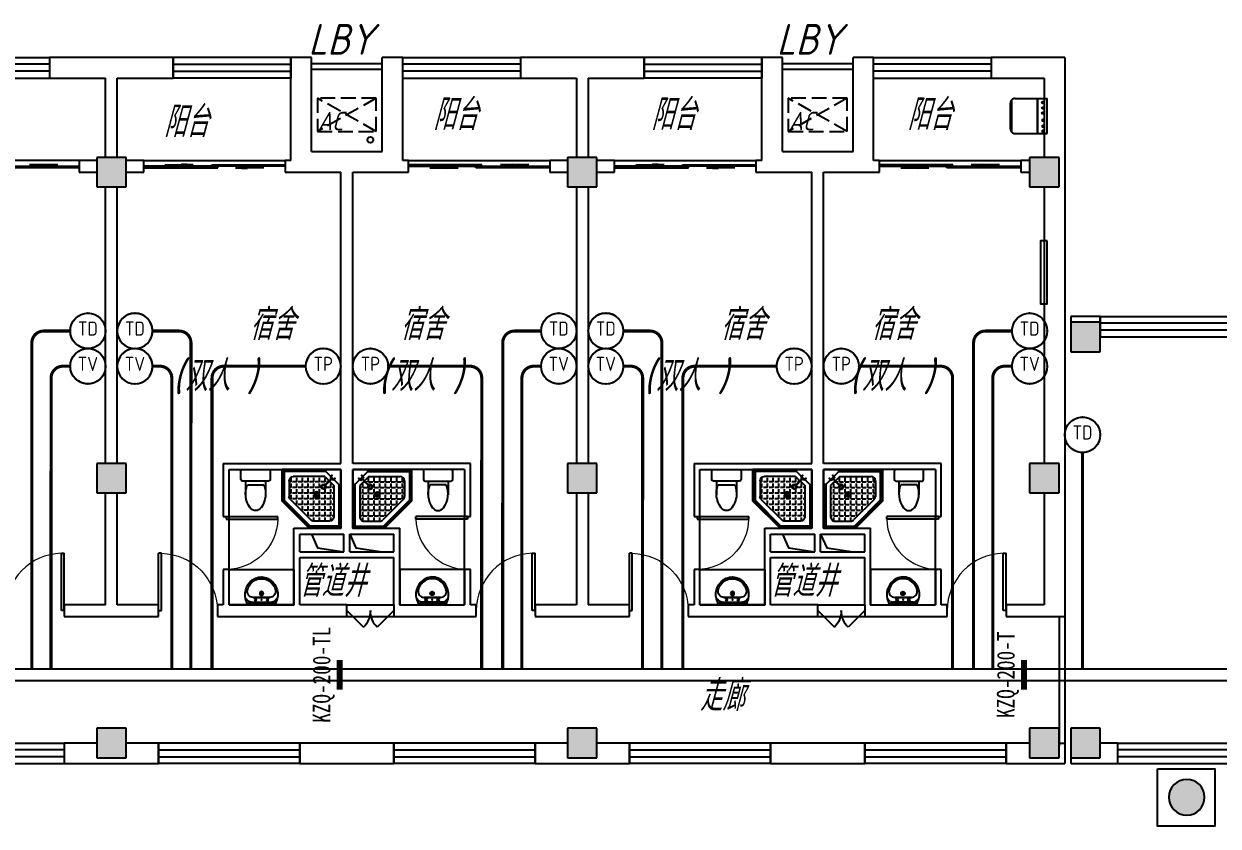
# Model space of a CAD drawing. Extents: x 0 to 2972856, y -1269770 to 0.
# Drawn here: x 2705669 to 2725959, y -1166208 to -1152575 of the extents above; entities that cross this region are included whole.
import ezdxf
from ezdxf.enums import TextEntityAlignment as Align

# ---------------------------------------------------------------- set-up
doc = ezdxf.new("R2010")
doc.units = 0
doc.header["$LTSCALE"] = 1000
doc.header["$PDSIZE"] = 50
doc.linetypes.add('DASH', pattern=[0.35, 0.25, -0.1])
for name, color, linetype in [('0000集水坑', 4, 'Continuous'), ('1-建筑底图', 8, 'Continuous'), ('CABLETRAY_PDS', 4, 'Continuous'), ('EQUIP-通讯', 3, 'Continuous'), ('PUB_TEXT', 7, 'Continuous'), ('WIRE-综合布线', 4, 'Continuous'), ('抗震支吊架', 2, 'Continuous'), ('洁具', 251, 'Continuous'), ('空调外机', 251, 'Continuous'), ('防火分区', 255, 'Continuous')]:
    doc.layers.add(name, color=color, linetype=linetype)
doc.styles.add('_TEL_ATTDEF', font='GBENOR', dxfattribs={"width": 0.8, "height": 3, "bigfont": 'GBCBIG'})
doc.styles.add('_TEL_DIM', font='SIMPLEX', dxfattribs={"width": 0.8, "height": 3.5, "bigfont": 'HZTXT'})
doc.styles.add('kzcad', font='', dxfattribs={"width": 0.8})
doc.styles.get("Standard").update_dxf_attribs({"font": 'gbeitc.shx', "bigfont": 'gbcbig.shx'})
doc.styles.get('kzcad').set_extended_font_data('SimSun')
doc.linetypes.add('JIEDI', pattern='A,1.25,-0.25,0.25,-0.25,0.625,["/",Standard,S=0.6,R=0,X=0,Y=-0.3],0.625,-0.25,0.25,-0.25', length=4)

# ---------------------------------------------------------------- blocks, each defined once
blk = doc.blocks.new('$equip$00003204')
at = {"const_width": 0.05}
blk.add_lwpolyline([(0, 0.5, -1), (0, -0.5, -1), (0, 0.5, 0.021884)], format="xyb", dxfattribs=at)
blk.add_circle((0, 0), 0.5)
for p in [(0, 0.5), (-0.5, 0), (0.5, 0), (0, -0.5)]:
    blk.add_point(p)
at = {"color": 7, "style": '_TEL_ATTDEF'}
blk.add_attdef('$TEXT$', text='', height=0.4, dxfattribs=at).set_placement((0, 0), align=Align.MIDDLE_CENTER)
at = {"color": 7, "style": '_TEL_DIM', "flags": 1}
for tag in ['A', 'REMARK']:
    blk.add_attdef(tag, text='', height=0.00002, dxfattribs=at).set_placement((0, 0), align=Align.MIDDLE_CENTER)
blk = doc.blocks.new('$equip$00003209')
at = {"const_width": 0.05}
blk.add_lwpolyline([(0, 0.5, -1), (0, -0.5, -1), (0, 0.5, 0.021884)], format="xyb", dxfattribs=at)
blk.add_circle((0, 0), 0.5)
for p in [(0, 0.5), (-0.5, 0), (0.5, 0), (0, -0.5)]:
    blk.add_point(p)
at = {"color": 7, "style": '_TEL_ATTDEF'}
blk.add_attdef('$TEXT$', text='', height=0.4, dxfattribs=at).set_placement((0, 0), align=Align.MIDDLE_CENTER)
at = {"color": 7, "style": '_TEL_DIM', "flags": 1}
for tag in ['A', 'REMARK']:
    blk.add_attdef(tag, text='', height=0.00002, dxfattribs=at).set_placement((0, 0), align=Align.MIDDLE_CENTER)
blk = doc.blocks.new('$equip$00003208')
at = {"const_width": 0.05}
blk.add_lwpolyline([(0, 0.5, -1), (0, -0.5, -1), (0, 0.5, 0.021884)], format="xyb", dxfattribs=at)
blk.add_circle((0, 0), 0.5)
for p in [(0, 0.5), (-0.5, 0), (0.5, 0), (0, -0.5)]:
    blk.add_point(p)
at = {"color": 7, "style": '_TEL_ATTDEF'}
blk.add_attdef('$TEXT$', text='', height=0.4, dxfattribs=at).set_placement((0, 0), align=Align.MIDDLE_CENTER)
at = {"color": 7, "style": '_TEL_DIM', "flags": 1}
for tag in ['A', 'REMARK']:
    blk.add_attdef(tag, text='', height=0.00002, dxfattribs=at).set_placement((0, 0), align=Align.MIDDLE_CENTER)
blk = doc.blocks.new('2t21gqw')
at = {"layer": '0000集水坑'}
blk.add_circle((36400, 400), 50, dxfattribs=at)
blk = doc.blocks.new('A$C2CDD3BEF')
at = {"layer": '防火分区'}
h = blk.add_hatch(color=6, dxfattribs=at)
h.dxf.hatch_style = 1
edge = h.paths.add_edge_path()
edge.add_arc((460, 446), 282, 0, 360)
at = {"layer": '防火分区', "color": 6}
blk.add_lwpolyline([(0, 0), (900, 0), (900, 900), (0, 900)], close=True, dxfattribs=at)
blk.add_circle((460, 446), 282, dxfattribs=at)
blk = doc.blocks.new('1F平面-CAD导入_dwg_Drawing4_t3_dwg_$plan$00001613-474159-1F-927810-1F')
at = {"layer": '洁具'}
for p, q in [((-30, 250), (-170, 250)), ((-200, 170), (-430, 170)), ((-260, -140), (-260, 140)), ((-200, -170), (-200, -220)), ((-170, -250), (-30, -250))]:
    blk.add_line(p, q, dxfattribs=at)
for points in [[(-200, 220), (-200, 170), (-200, -170), (-430, -170)], [(0, -220), (0, 220)]]:
    blk.add_lwpolyline(points, dxfattribs=at)
for centre, radius, start, end in [((-170, 220), 30, 90, 180), ((-30, 220), 30, 0, 90), ((-590, 0), 110, 123.4509, 236.5491), ((-413, -227), 398, 67.4505, 126.6381), ((-413, 227), 398, 233.3619, 292.5495), ((-170, -220), 30, 180, 270), ((-30, -220), 30, 270, 0)]:
    blk.add_arc(centre, radius, start, end, dxfattribs=at)
blk = doc.blocks.new('$lvtry$00000169')
at = {"color": 0}
for p, q in [((259, -36), (259, 0)), ((259, -36), (36, -259)), ((276, -120), (120, -276)), ((144, -151), (291, -298)), ((151, -144), (298, -291)), ((259, -24), (976, -24)), ((259, -36), (964, -36)), ((270, -213), (270, -143)), ((276, -120), (808, -120)), ((366, -213), (366, -143)), ((462, -213), (462, -143)), ((558, -213), (558, -143)), ((655, -213), (655, -143)), ((751, -213), (751, -143)), ((847, -213), (847, -143)), ((880, -192), (880, -460)), ((964, -36), (976, -24)), ((964, -36), (964, -525)), ((976, -24), (976, -530)), ((36, -259), (0, -259)), ((24, -259), (24, -976)), ((36, -259), (36, -964)), ((120, -276), (120, -808)), ((120, -309), (147, -309)), ((120, -405), (147, -405)), ((173, -309), (173, -239)), ((173, -309), (243, -309)), ((173, -405), (173, -335)), ((173, -405), (243, -405)), ((183, -213), (205, -213)), ((220, -213), (243, -213)), ((270, -213), (340, -213)), ((270, -263), (270, -239)), ((270, -405), (270, -335)), ((270, -405), (340, -405)), ((334, -309), (340, -309)), ((366, -213), (436, -213)), ((366, -309), (366, -239)), ((366, -309), (436, -309)), ((366, -405), (366, -335)), ((366, -405), (379, -405)), ((462, -213), (532, -213)), ((462, -309), (462, -239)), ((462, -309), (532, -309)), ((462, -405), (462, -335)), ((462, -405), (532, -405)), ((558, -213), (628, -213)), ((558, -309), (558, -239)), ((558, -309), (628, -309)), ((558, -405), (558, -335)), ((558, -405), (628, -405)), ((655, -213), (725, -213)), ((655, -309), (655, -239)), ((655, -309), (725, -309)), ((655, -405), (655, -335)), ((655, -405), (725, -405)), ((751, -213), (821, -213)), ((751, -309), (751, -239)), ((751, -309), (821, -309)), ((751, -405), (751, -335)), ((751, -405), (821, -405)), ((847, -213), (880, -213)), ((847, -309), (847, -239)), ((847, -309), (880, -309)), ((847, -405), (847, -335)), ((847, -405), (880, -405)), ((120, -501), (147, -501)), ((120, -598), (147, -598)), ((173, -501), (173, -431)), ((173, -501), (243, -501)), ((173, -598), (173, -528)), ((173, -598), (243, -598)), ((270, -501), (270, -431)), ((270, -501), (340, -501)), ((270, -598), (270, -528)), ((270, -598), (340, -598)), ((366, -501), (366, -431)), ((366, -501), (436, -501)), ((366, -598), (366, -528)), ((366, -598), (436, -598)), ((462, -501), (462, -431)), ((462, -501), (532, -501)), ((462, -598), (462, -528)), ((462, -598), (532, -598)), ((859, -511), (511, -859)), ((964, -525), (525, -964)), ((976, -530), (530, -976)), ((558, -501), (558, -431)), ((558, -501), (628, -501)), ((558, -598), (558, -528)), ((558, -598), (628, -598)), ((655, -501), (655, -431)), ((655, -501), (725, -501)), ((655, -598), (655, -528)), ((655, -598), (725, -598)), ((751, -501), (751, -431)), ((751, -501), (821, -501)), ((751, -598), (751, -528)), ((751, -598), (773, -598)), ((847, -501), (847, -431)), ((847, -501), (867, -501)), ((964, -525), (976, -530)), ((120, -694), (147, -694)), ((120, -790), (147, -790)), ((173, -694), (173, -624)), ((173, -694), (243, -694)), ((173, -790), (173, -720)), ((173, -790), (243, -790)), ((270, -694), (270, -624)), ((270, -694), (340, -694)), ((270, -790), (270, -720)), ((270, -790), (340, -790)), ((366, -694), (366, -624)), ((366, -694), (436, -694)), ((366, -790), (366, -720)), ((366, -790), (436, -790)), ((462, -694), (462, -624)), ((462, -694), (532, -694)), ((462, -790), (462, -720)), ((462, -790), (532, -790)), ((558, -694), (558, -624)), ((558, -694), (628, -694)), ((558, -790), (558, -720)), ((558, -790), (580, -790)), ((655, -694), (655, -624)), ((655, -694), (676, -694)), ((36, -964), (24, -976)), ((24, -976), (530, -976)), ((36, -964), (525, -964)), ((173, -878), (173, -816)), ((192, -880), (460, -880)), ((270, -880), (270, -816)), ((366, -880), (366, -816)), ((462, -880), (462, -816)), ((525, -964), (530, -976))]:
    blk.add_line(p, q, dxfattribs=at)
blk.add_lwpolyline([(0, 0), (0, -1000), (540, -1000), (1000, -540), (1000, 0)], close=True)
for points in [[(0, 0), (0, -1000)], [(0, 0), (1000, 0)], [(1000, 0), (1000, -540)], [(136, -190), (148, -178), (132, -162), (121, -174)], [(190, -136), (178, -148), (162, -132), (174, -121)], [(1000, -540), (540, -1000)], [(0, -1000), (540, -1000)]]:
    blk.add_lwpolyline(points, close=True, dxfattribs=at)
for radius in [43.8, 31.1]:
    blk.add_circle((416, -428), radius, dxfattribs=at)
for centre, radius, start, end in [((808, -192), 72, 0, 90), ((296, -296), 40.6, 142.583, 128.4197), ((296, -296), 28.6, 145.828, 125.6599), ((808, -460), 72, 315, 0), ((192, -808), 72, 180, 270), ((460, -808), 72, 270, 315)]:
    blk.add_arc(centre, radius, start, end, dxfattribs=at)
for p in [(103, -156, 0), (156, -102, 0), (416, -428, 0)]:
    blk.add_point(p, dxfattribs=at)
blk = doc.blocks.new('$lvtry$00000178')
at = {"color": 0}
for p, q in [((-238, 0), (238, 0)), ((-214, -36), (-272, -91)), ((-180, -23), (180, -23)), ((-142, -105), (140, -105)), ((140, -105), (-142, -105)), ((216, -37), (268, -91))]:
    blk.add_line(p, q, dxfattribs=at)
blk.add_lwpolyline([(-104, -430, 0.224698), (110, -425, 0.348046), (269, -79), (239, 0), (-241, 0), (-271, -79, 0.356844)], format="xyb", close=True, dxfattribs=at)
for centre, radius in [((-100, -65), 16.3), ((1, -172), 31.6), ((100, -65), 16.3)]:
    blk.add_circle(centre, radius, dxfattribs=at)
at = {"color": 0, "lineweight": 13}
blk.add_circle((1, -172), 23, dxfattribs=at)
at = {"color": 0}
for centre, radius, start, end in [((-142, -205), 100, 90, 190.5602), ((-180, -73), 50, 90, 133.181), ((140, -205), 100, 349.4398, 90), ((180, -73), 50, 44.5607, 90), ((-1, -179), 243, 190.5602, 349.4398)]:
    blk.add_arc(centre, radius, start, end, dxfattribs=at)
for p in [(0, -65), (1, -172)]:
    blk.add_point(p, dxfattribs=at)
blk = doc.blocks.new('A$C70365C93')
at = {"layer": '洁具'}
blk.add_lwpolyline([(-1900, 2300), (-1900, 1700), (-800, 1700), (-800, 2300)], close=True, dxfattribs=at)
blk.add_blockref('$lvtry$00000178', (-1350, 2280), dxfattribs=at)
at = {"layer": '洁具', "rotation": 180}
blk.add_blockref('$lvtry$00000169', (0, 0), dxfattribs=at)
at = {"layer": '洁具', "extrusion": (0, 0, -1), "xscale": -1, "zscale": -1, "rotation": 90}
blk.add_blockref('1F平面-CAD导入_dwg_Drawing4_t3_dwg_$plan$00001613-474159-1F-927810-1F', (1450, 0), dxfattribs=at)
blk = doc.blocks.new('A$C61295E98')
at = {"color": 3}
for p, q in [((544, 598), (0, 598)), ((0, 598), (0, 0)), ((161, 598), (161, 0)), ((170, 0), (170, 598)), ((603, 572), (603, 26)), ((624, 518), (624, 80)), ((544, 0), (0, 0))]:
    blk.add_line(p, q, dxfattribs=at)
for points in [[(82, 540), (75, 540), (75, 577), (82, 577)], [(82, 453), (75, 453), (75, 490), (82, 490)], [(82, 353), (75, 353), (75, 389), (82, 389)]]:
    blk.add_lwpolyline(points, close=True, dxfattribs=at)
for centre in [(74, 250), (74, 164), (74, 71)]:
    blk.add_circle(centre, 15.7, dxfattribs=at)
for centre, start, end in [((544, 518), 360, 90), ((544, 80), 270, 0)]:
    blk.add_arc(centre, 80, start, end, dxfattribs=at)
blk = doc.blocks.new('A$Cf5a72a1b')
at = {"layer": '空调外机', "linetype": 'DASH'}
for p, q in [((1000, 563), (0, 0)), ((1000, 0), (0, 563))]:
    blk.add_line(p, q, dxfattribs=at)
blk.add_lwpolyline([(1000, 563), (0, 563), (0, 0), (1000, 0)], close=True, dxfattribs=at)
at = {"layer": 'PUB_TEXT'}
blk.add_text('AC', height=315, dxfattribs=at).set_placement((5, 18))
blk = doc.blocks.new('$WINLIB2D$00000001')
at = {"color": 0}
for points in [[(-0.5, 0.5), (-0.5, -0.5)], [(-0.5, 0.5), (0.5, 0.5)], [(0.5, -0.5), (0.5, 0.5)], [(0.5, 0.1667), (-0.5, 0.1667)], [(0.5, -0.1667), (-0.5, -0.1667)], [(-0.5, -0.5), (0.5, -0.5)]]:
    blk.add_lwpolyline(points, dxfattribs=at)
blk = doc.blocks.new('$DorLib2D$00000131')
at = {"color": 0, "linetype": 'Continuous'}
for p, q in [((0.15, 0.125), (0.2319, 0.1973)), ((0.2319, 0.1973), (0.2319, 0.125)), ((-0.5, 0.125), (-0.5, 0)), ((0.0192, 0.125), (-0.5, 0.125)), ((0.0192, 0), (0.0192, 0.125)), ((0.35, 0.125), (0.15, 0.125)), ((-0.5, 0), (0.0192, 0)), ((-0.024, 0), (0.5, 0)), ((-0.024, -0.125), (-0.024, 0)), ((0.5, 0), (0.5, -0.125)), ((-0.35, -0.125), (-0.15, -0.125)), ((-0.2319, -0.1973), (-0.2319, -0.125)), ((-0.15, -0.125), (-0.2319, -0.1973)), ((0.5, -0.125), (-0.024, -0.125))]:
    blk.add_line(p, q, dxfattribs=at)
blk = doc.blocks.new('$DorLib2D$00000116')
at = {"color": 0}
for p, q in [((-0.5, 0), (-0.146, 0.354)), ((0.5, 0), (0.146, 0.354))]:
    blk.add_line(p, q, dxfattribs=at)
for centre, start, end in [((-0.5, 0), 0, 45), ((0.5, 0), 135, 180)]:
    blk.add_arc(centre, 0.5, start, end, dxfattribs=at)
blk = doc.blocks.new('$DorLib2D$00000001')
for p, q in [((0.45, 0.975), (0.5, 0.975)), ((0.45, 0), (0.45, 0.975)), ((0.5, 0), (0.5, 0.975)), ((0.5, 0), (0.45, 0))]:
    blk.add_line(p, q)
at = {"lineweight": 13}
blk.add_arc((0.475, 0), 0.975, 91.4693, 180, dxfattribs=at)
blk = doc.blocks.new('1-三层建筑底图')
at = {"layer": '1-建筑底图'}
for points in [[(31950, 75700), (31450, 75700), (31450, 75200), (31950, 75200)], [(39950, 75700), (39450, 75700), (39450, 75200), (39950, 75200)], [(47800, 75700), (47300, 75700), (47300, 75200), (47800, 75200)], [(48500, 72900), (48000, 72900), (48000, 72400), (48500, 72400)], [(31950, 70500), (31450, 70500), (31450, 70000), (31950, 70000)], [(39950, 70500), (39450, 70500), (39450, 70000), (39950, 70000)], [(47800, 70500), (47300, 70500), (47300, 70000), (47800, 70000)], [(31950, 66000), (31450, 66000), (31450, 65500), (31950, 65500)], [(39950, 66000), (39450, 66000), (39450, 65500), (39950, 65500)], [(47800, 66000), (47300, 66000), (47300, 65500), (47800, 65500)], [(48500, 66000), (48000, 66000), (48000, 65500), (48500, 65500)]]:
    blk.add_hatch(color=256, dxfattribs=at).paths.add_polyline_path(points)
for p, q in [((31700, 77400), (30650, 77400)), ((30650, 77400), (30650, 77050)), ((32750, 77400), (31700, 77400)), ((32750, 77050), (32750, 77400)), ((35100, 77400), (34750, 77400)), ((34750, 77400), (34750, 77050)), ((35100, 75800), (35100, 77400)), ((36650, 77400), (36300, 77400)), ((36300, 75800), (36300, 77400)), ((36650, 77050), (36650, 77400)), ((39700, 77400), (38650, 77400)), ((38650, 77400), (38650, 77050)), ((40750, 77400), (39700, 77400)), ((40750, 77050), (40750, 77400)), ((43100, 77400), (42750, 77400)), ((42750, 77400), (42750, 77050)), ((43100, 75800), (43100, 77400)), ((44650, 77400), (44300, 77400)), ((44300, 75800), (44300, 77400)), ((44650, 77050), (44650, 77400)), ((47900, 77400), (46650, 77400)), ((46650, 77400), (46650, 77050)), ((47900, 77400), (47900, 75600)), ((30650, 77050), (31600, 77050)), ((31600, 75700), (31600, 77050)), ((31800, 77050), (32750, 77050)), ((31800, 75700), (31800, 77050)), ((34750, 75650), (34750, 77050)), ((36650, 75650), (36650, 77050)), ((38650, 77050), (39600, 77050)), ((39600, 77050), (39600, 75700)), ((39800, 77050), (40750, 77050)), ((39800, 77050), (39800, 75700)), ((42750, 75650), (42750, 77050)), ((44650, 75650), (44650, 77050)), ((46650, 77050), (47550, 77050)), ((47550, 77050), (47550, 75700)), ((31950, 75700), (31450, 75700)), ((31450, 75700), (31450, 75200)), ((31950, 75200), (31950, 75700)), ((35100, 75800), (35700, 75800)), ((35700, 75800), (36300, 75800)), ((39950, 75700), (39450, 75700)), ((39450, 75700), (39450, 75200)), ((39950, 75200), (39950, 75700)), ((43100, 75800), (43700, 75800)), ((43700, 75800), (44300, 75800)), ((47800, 75700), (47300, 75700)), ((47300, 75700), (47300, 75200)), ((47800, 75200), (47800, 75700)), ((31150, 75650), (28750, 75650)), ((31450, 75650), (31150, 75650)), ((31150, 75650), (31150, 75450)), ((32250, 75650), (31950, 75650)), ((32250, 75650), (34650, 75650)), ((32250, 75450), (32250, 75650)), ((34750, 75650), (34650, 75650)), ((34650, 75650), (34650, 75450)), ((36750, 75650), (36650, 75650)), ((36750, 75650), (39150, 75650)), ((36750, 75450), (36750, 75650)), ((39450, 75650), (39150, 75650)), ((39150, 75650), (39150, 75450)), ((40250, 75650), (39950, 75650)), ((40250, 75650), (42650, 75650)), ((40250, 75450), (40250, 75650)), ((42750, 75650), (42650, 75650)), ((42650, 75650), (42650, 75450)), ((44750, 75650), (44650, 75650)), ((44750, 75450), (44750, 75650)), ((44750, 75650), (47150, 75650)), ((47300, 75650), (47150, 75650)), ((47150, 75650), (47150, 75450)), ((47900, 75600), (47900, 70350)), ((31150, 75450), (31450, 75450)), ((31950, 75450), (32250, 75450)), ((34650, 75450), (35000, 75450)), ((35000, 75450), (35600, 75450)), ((35600, 70500), (35600, 75450)), ((35800, 75450), (36400, 75450)), ((35800, 70500), (35800, 75450)), ((36400, 75450), (36750, 75450)), ((39150, 75450), (39450, 75450)), ((39950, 75450), (40250, 75450)), ((42650, 75450), (43000, 75450)), ((43000, 75450), (43600, 75450)), ((43600, 70500), (43600, 75450)), ((43800, 75450), (44400, 75450)), ((43800, 70500), (43800, 75450)), ((44400, 75450), (44750, 75450)), ((47150, 75450), (47300, 75450)), ((31450, 75200), (31950, 75200)), ((31600, 70500), (31600, 75200)), ((31800, 70500), (31800, 75200)), ((39450, 75200), (39950, 75200)), ((39600, 75200), (39600, 70500)), ((39800, 75200), (39800, 70500)), ((47300, 75200), (47800, 75200)), ((47550, 75200), (47550, 70500)), ((48500, 73000), (48000, 73000)), ((48000, 73000), (48000, 72900)), ((48500, 72900), (48000, 72900)), ((48000, 72900), (48000, 72400)), ((48500, 72900), (48500, 73000)), ((48500, 72400), (48500, 72900)), ((47900, 72400), (47900, 65700)), ((48000, 72400), (48500, 72400)), ((31950, 70500), (31450, 70500)), ((31450, 70500), (31450, 70000)), ((31950, 70000), (31950, 70500)), ((33600, 70500), (35600, 70500)), ((33600, 70500), (33600, 69600)), ((37800, 70500), (35800, 70500)), ((37800, 69600), (37800, 70500)), ((39950, 70500), (39450, 70500)), ((39450, 70500), (39450, 70000)), ((39950, 70000), (39950, 70500)), ((41600, 70500), (43600, 70500)), ((41600, 70500), (41600, 69600)), ((45800, 70500), (43800, 70500)), ((45800, 69600), (45800, 70500)), ((47800, 70500), (47300, 70500)), ((47300, 70500), (47300, 70000)), ((47800, 70000), (47800, 70500)), ((33700, 70400), (35600, 70400)), ((33700, 69600), (33700, 70400)), ((35600, 69400), (35600, 70400)), ((35800, 69400), (35800, 70400)), ((37700, 70400), (35800, 70400)), ((37700, 70400), (37700, 69600)), ((41700, 70400), (43600, 70400)), ((41700, 69600), (41700, 70400)), ((43600, 69400), (43600, 70400)), ((43800, 69400), (43800, 70400)), ((45700, 70400), (43800, 70400)), ((45700, 70400), (45700, 69600)), ((47900, 70350), (47900, 67900)), ((31450, 70000), (31950, 70000)), ((31600, 68100), (31600, 70000)), ((31800, 68100), (31800, 70000)), ((39450, 70000), (39950, 70000)), ((39600, 70000), (39600, 68100)), ((39800, 70000), (39800, 68100)), ((47300, 70000), (47800, 70000)), ((47550, 70000), (47550, 68100)), ((33600, 69600), (33700, 69600)), ((33700, 68700), (33700, 69600)), ((37700, 68700), (37700, 69600)), ((37700, 69600), (37800, 69600)), ((41600, 69600), (41700, 69600)), ((41700, 68700), (41700, 69600)), ((45700, 68700), (45700, 69600)), ((45700, 69600), (45800, 69600)), ((34800, 69400), (35600, 69400)), ((34800, 68900), (34800, 69400)), ((35800, 69400), (36600, 69400)), ((36600, 68900), (36600, 69400)), ((42800, 69400), (43600, 69400)), ((42800, 68900), (42800, 69400)), ((43800, 69400), (44600, 69400)), ((44600, 68900), (44600, 69400)), ((34900, 69300), (35650, 69300)), ((34900, 69000), (34900, 69300)), ((35650, 69000), (35650, 69300)), ((35750, 69300), (36500, 69300)), ((35750, 69000), (35750, 69300)), ((36500, 69000), (36500, 69300)), ((42900, 69300), (43650, 69300)), ((42900, 69000), (42900, 69300)), ((43650, 69000), (43650, 69300)), ((43750, 69300), (44500, 69300)), ((43750, 69000), (43750, 69300)), ((44500, 69000), (44500, 69300)), ((34900, 69000), (35650, 69000)), ((35750, 69000), (36500, 69000)), ((42900, 69000), (43650, 69000)), ((43750, 69000), (44500, 69000)), ((34800, 68100), (34800, 68900)), ((34900, 68900), (35700, 68900)), ((34900, 68100), (34900, 68900)), ((35700, 68900), (36500, 68900)), ((36500, 68100), (36500, 68900)), ((36600, 68100), (36600, 68900)), ((42800, 68100), (42800, 68900)), ((42900, 68900), (43700, 68900)), ((42900, 68100), (42900, 68900)), ((43700, 68900), (44500, 68900)), ((44500, 68100), (44500, 68900)), ((44600, 68100), (44600, 68900)), ((33700, 68700), (33600, 68700)), ((33600, 68700), (33600, 68100)), ((33700, 68100), (33700, 68700)), ((37800, 68700), (37700, 68700)), ((37700, 68700), (37700, 68100)), ((37800, 68100), (37800, 68700)), ((41700, 68700), (41600, 68700)), ((41600, 68700), (41600, 68100)), ((41700, 68100), (41700, 68700)), ((45800, 68700), (45700, 68700)), ((45700, 68700), (45700, 68100)), ((45800, 68100), (45800, 68700)), ((31600, 68100), (30900, 68100)), ((30900, 68100), (30900, 67900)), ((32500, 68100), (31800, 68100)), ((32500, 67900), (32500, 68100)), ((33600, 68100), (33500, 68100)), ((33500, 68100), (33500, 67900)), ((33700, 68100), (34800, 68100)), ((35700, 68100), (34900, 68100)), ((35700, 68100), (36500, 68100)), ((35700, 67900), (35700, 68100)), ((36500, 68100), (36500, 67900)), ((36600, 68100), (37700, 68100)), ((37900, 68100), (37800, 68100)), ((37900, 67900), (37900, 68100)), ((39600, 68100), (38900, 68100)), ((38900, 68100), (38900, 67900)), ((40500, 68100), (39800, 68100)), ((40500, 67900), (40500, 68100)), ((41600, 68100), (41500, 68100)), ((41500, 68100), (41500, 67900)), ((41700, 68100), (42800, 68100)), ((43700, 68100), (42900, 68100)), ((43700, 68100), (44500, 68100)), ((43700, 67900), (43700, 68100)), ((44500, 68100), (44500, 67900)), ((44600, 68100), (45700, 68100)), ((45900, 68100), (45800, 68100)), ((45900, 67900), (45900, 68100)), ((47550, 68100), (46900, 68100)), ((46900, 68100), (46900, 67900)), ((30900, 67900), (31700, 67900)), ((31700, 67900), (32500, 67900)), ((33500, 67900), (33600, 67900)), ((33600, 67900), (34800, 67900)), ((34800, 67900), (35700, 67900)), ((35700, 67900), (36500, 67900)), ((36500, 67900), (36600, 67900)), ((36600, 67900), (37800, 67900)), ((37800, 67900), (37900, 67900)), ((38900, 67900), (39700, 67900)), ((39700, 67900), (40500, 67900)), ((41500, 67900), (41600, 67900)), ((41600, 67900), (42800, 67900)), ((42800, 67900), (43700, 67900)), ((43700, 67900), (44500, 67900)), ((44500, 67900), (44600, 67900)), ((44600, 67900), (45800, 67900)), ((45800, 67900), (45900, 67900)), ((46900, 67900), (47900, 67900)), ((47800, 67900), (47800, 65700)), ((31950, 66000), (31450, 66000)), ((31450, 66000), (31450, 65500)), ((31950, 65500), (31950, 66000)), ((39950, 66000), (39450, 66000)), ((39450, 66000), (39450, 65500)), ((39950, 65500), (39950, 66000)), ((47800, 66000), (47300, 66000)), ((47300, 66000), (47300, 65500)), ((47800, 65500), (47800, 66000)), ((48500, 66000), (48000, 66000)), ((48000, 66000), (48000, 65500)), ((48500, 65500), (48500, 66000)), ((31450, 65750), (30900, 65750)), ((30900, 65750), (30900, 65400)), ((32500, 65750), (31950, 65750)), ((32500, 65400), (32500, 65750)), ((36500, 65750), (34900, 65750)), ((34900, 65750), (34900, 65400)), ((36500, 65400), (36500, 65750)), ((39450, 65750), (38900, 65750)), ((38900, 65750), (38900, 65400)), ((40500, 65750), (39950, 65750)), ((40500, 65400), (40500, 65750)), ((44500, 65750), (42900, 65750)), ((42900, 65750), (42900, 65400)), ((44500, 65400), (44500, 65750)), ((47300, 65750), (46900, 65750)), ((46900, 65750), (46900, 65400)), ((47800, 65750), (47900, 65750)), ((47900, 65750), (47900, 65400)), ((48800, 65750), (48500, 65750)), ((48800, 65400), (48800, 65750)), ((30900, 65400), (31700, 65400)), ((31450, 65500), (31950, 65500)), ((31700, 65400), (32500, 65400)), ((34900, 65400), (36500, 65400)), ((38900, 65400), (39700, 65400)), ((39450, 65500), (39950, 65500)), ((39700, 65400), (40500, 65400)), ((42900, 65400), (44500, 65400)), ((46900, 65400), (47550, 65400)), ((47300, 65500), (47800, 65500)), ((47550, 65400), (47900, 65400)), ((48000, 65500), (48000, 65400)), ((48000, 65500), (48500, 65500)), ((48000, 65400), (48800, 65400))]:
    blk.add_line(p, q, dxfattribs=at)
for points in [[(35100, 77300), (36300, 77300)], [(35100, 77200), (36300, 77200)], [(43100, 77300), (44300, 77300)], [(43100, 77200), (44300, 77200)], [(35100, 69300), (35203.6, 69069.7), (35650, 69000)], [(35750, 69300), (35853.6, 69069.7), (36300, 69000)], [(43100, 69300), (43203.6, 69069.7), (43650, 69000)], [(43750, 69300), (43853.6, 69069.7), (44300, 69000)]]:
    blk.add_lwpolyline(points, dxfattribs=at)
blk.add_lwpolyline([(47600, 74281.2), (47483.3, 74281.2), (47483.3, 73214.7), (47600, 73214.7)], close=True, dxfattribs=at)
for name, p, xscale, yscale, zscale, rotation in [('$WINLIB2D$00000001', (29650, 77225), -2000, 350, -2000, 180), ('$DorLib2D$00000131', (29950, 75550), -2400, -200, -2400, 180), ('$WINLIB2D$00000001', (51975, 72825), 6950.000000047032, 350, 6950.000000047032, 359.9999999999991), ('$DorLib2D$00000001', (33650, 69150), 900, -900, 900, 90), ('$DorLib2D$00000001', (37750, 69150), 900, 900, 900, 90), ('$DorLib2D$00000001', (41650, 69150), 900, -900, 900, 90), ('$DorLib2D$00000001', (45750, 69150), 900, 900, 900, 90), ('$WINLIB2D$00000001', (29700, 65575), 2400, -350, 2400, 359.9999999999812), ('$WINLIB2D$00000001', (33700, 65575), -2400, -350, -2400, 359.9999999999807), ('$WINLIB2D$00000001', (37700, 65575), -2400, -350, -2400, 359.9999999999807), ('$WINLIB2D$00000001', (41700, 65575), -2400, -350, -2400, 359.9999999999808), ('$WINLIB2D$00000001', (45700, 65575), -2400, -350, -2400, 359.9999999999808), ('A$C2CDD3BEF', (49473.3, 65309.8), -1.08, 1.08, 1.08, 180)]:
    blk.add_blockref(name, p, dxfattribs=dict(at, xscale=xscale, yscale=yscale, zscale=zscale, rotation=rotation))
for name, p, xscale, yscale, zscale in [('$WINLIB2D$00000001', (33750, 77225), -2000, -350, -2000), ('$WINLIB2D$00000001', (37650, 77225), 2000, -350, 2000), ('$WINLIB2D$00000001', (41750, 77225), -2000, -350, -2000), ('$WINLIB2D$00000001', (45650, 77225), 2000, -350, 2000), ('$DorLib2D$00000131', (33450, 75550), -2400, 200, -2400), ('$DorLib2D$00000131', (37950, 75550), 2400, 200, 2400), ('$DorLib2D$00000131', (41450, 75550), -2400, 200, -2400), ('$DorLib2D$00000131', (45950, 75550), 2400, 200, 2400), ('$DorLib2D$00000001', (30400, 68000), 1000, 1000, 1000), ('$DorLib2D$00000001', (33000, 68000), -1000, 1000, -1000), ('$DorLib2D$00000001', (38400, 68000), 1000, 1000, 1000), ('$DorLib2D$00000001', (41000, 68000), -1000, 1000, -1000), ('$DorLib2D$00000001', (46400, 68000), 1000, 1000, 1000), ('$DorLib2D$00000116', (36100, 68000), 800, -800, 200), ('$DorLib2D$00000116', (44100, 68000), 800, -800, 200), ('$WINLIB2D$00000001', (50000, 65575), 2400, -350, 2400)]:
    blk.add_blockref(name, p, dxfattribs=dict(at, xscale=xscale, yscale=yscale, zscale=zscale))
for name, p in [('A$Cf5a72a1b', (35200.5, 76143.8)), ('A$Cf5a72a1b', (43200.5, 76143.8)), ('2t21gqw', (-300, 75600))]:
    blk.add_blockref(name, p, dxfattribs=at)
at = {"layer": '1-建筑底图', "color": 252, "rotation": 180}
blk.add_blockref('A$C61295E98', (47600, 76705.1), dxfattribs=at)
at = {"layer": '1-建筑底图', "xscale": -1, "rotation": 180}
for p in [(35600, 70400), (43600, 70400)]:
    blk.add_blockref('A$C70365C93', p, dxfattribs=at)
at = {"layer": '1-建筑底图', "rotation": 180}
for p in [(35800, 70400), (43800, 70400)]:
    blk.add_blockref('A$C70365C93', p, dxfattribs=at)
at = {"layer": '1-建筑底图'}
for s, p in [('LBY', (35045.4, 77445.1)), ('LBY', (43003.1, 77445.1)), ('阳台', (37163.9, 76168.1)), ('阳台', (40867.8, 76168.1)), ('阳台', (45221.1, 76168.1)), ('阳台', (32588.3, 76045.9)), ('宿舍', (34045.4, 72600.3)), ('宿舍', (36604.1, 72600.3)), ('宿舍', (42045.4, 72600.3)), ('宿舍', (44604.1, 72600.3)), ('(', (32741.8, 71728.2)), ('双人', (32951.8, 71728.2)), (')', (34001.8, 71728.2)), ('(', (36237, 71728.2)), ('双人', (36447, 71728.2)), (')', (37497, 71728.2)), ('(', (40741.8, 71728.2)), ('双人', (40951.8, 71728.2)), (')', (42001.8, 71728.2)), ('(', (44237, 71728.2)), ('双人', (44447, 71728.2)), (')', (45497, 71728.2)), ('管道井', (34885.3, 68237)), ('管道井', (42885.3, 68237)), ('走廊', (41696, 66295))]:
    blk.add_text(s, height=525, dxfattribs=at).set_placement(p)

msp = doc.modelspace()

# ---------------------------------------------------------------- linework, layer by layer
at = {"layer": 'CABLETRAY_PDS', "linetype": 'ByBlock'}
for p, q in [((2684619, -1163537), (2771300, -1163537)), ((2771300, -1163737), (2684619, -1163737))]:
    msp.add_line(p, q, dxfattribs=at)
at = {"layer": 'WIRE-综合布线', "linetype": 'Continuous', "const_width": 52.5}
for points in [[(2706457, -1157795), (2706005, -1157795, 0.414214), (2705805, -1157995), (2705804, -1163537)], [(2707856, -1157795), (2708308, -1157795, -0.414214), (2708508, -1157995), (2708507, -1163537)], [(2714457, -1157795), (2714005, -1157795, 0.414214), (2713805, -1157995), (2713804, -1163537)], [(2715856, -1157795), (2716308, -1157795, -0.414214), (2716508, -1157995), (2716507, -1163537)], [(2722457, -1157795), (2722005, -1157795, 0.414214), (2721805, -1157995), (2721804, -1163537)], [(2706457, -1158393), (2706331, -1158393, 0.414214), (2706131, -1158593), (2706130, -1163537)], [(2707856, -1158393), (2707982, -1158393, -0.414214), (2708182, -1158593), (2708181, -1163537)], [(2708865, -1163537), (2708866, -1158593, -0.414214), (2709066, -1158393), (2710456, -1158393)], [(2713447, -1163537), (2713448, -1158593, 0.414214), (2713248, -1158393), (2711857, -1158393)], [(2714457, -1158393), (2714331, -1158393, 0.414214), (2714131, -1158593), (2714130, -1163537)], [(2715856, -1158393), (2715982, -1158393, -0.414214), (2716182, -1158593), (2716181, -1163537)], [(2716865, -1163537), (2716866, -1158593, -0.414214), (2717066, -1158393), (2718456, -1158393)], [(2721447, -1163537), (2721448, -1158593, 0.414214), (2721248, -1158393), (2719857, -1158393)], [(2722457, -1158393), (2722331, -1158393, 0.414214), (2722131, -1158593), (2722130, -1163537)]]:
    msp.add_lwpolyline(points, format="xyb", dxfattribs=at)
msp.add_lwpolyline([(2723656, -1163537), (2723656, -1159859)], dxfattribs=at)
at = {"layer": '抗震支吊架', "color": 2, "const_width": 100}
for points in [[(2711036, -1163887), (2711036, -1163387)], [(2722661, -1163887), (2722661, -1163387)]]:
    msp.add_lwpolyline(points, dxfattribs=at)

# ---------------------------------------------------------------- block references
at = {"layer": '1-建筑底图', "linetype": 'ByBlock'}
msp.add_blockref('1-三层建筑底图', (2675456, -1230546), dxfattribs=at)
at = {"layer": 'EQUIP-通讯', "linetype": 'JIEDI'}
ref = msp.add_blockref('$equip$00003209', (2706757, -1157793), dxfattribs=dict(at, xscale=600, yscale=600, zscale=600, rotation=180))
ref.add_attrib('$TEXT$', 'TD', dxfattribs={"layer": '0', "color": 7, "height": 240, "style": '_TEL_ATTDEF'}).set_placement((2706757, -1157753), align=Align.MIDDLE_CENTER)
ref = msp.add_blockref('$equip$00003209', (2707556, -1157793), dxfattribs=dict(at, xscale=-600, yscale=600, zscale=600, rotation=180))
ref.add_attrib('$TEXT$', 'TD', dxfattribs={"layer": '0', "color": 7, "height": 240, "style": '_TEL_ATTDEF'}).set_placement((2707556, -1157753), align=Align.MIDDLE_CENTER)
ref = msp.add_blockref('$equip$00003209', (2714757, -1157793), dxfattribs=dict(at, xscale=600, yscale=600, zscale=600, rotation=180))
ref.add_attrib('$TEXT$', 'TD', dxfattribs={"layer": '0', "color": 7, "height": 240, "style": '_TEL_ATTDEF'}).set_placement((2714757, -1157753), align=Align.MIDDLE_CENTER)
ref = msp.add_blockref('$equip$00003209', (2715556, -1157793), dxfattribs=dict(at, xscale=-600, yscale=600, zscale=600, rotation=180))
ref.add_attrib('$TEXT$', 'TD', dxfattribs={"layer": '0', "color": 7, "height": 240, "style": '_TEL_ATTDEF'}).set_placement((2715556, -1157753), align=Align.MIDDLE_CENTER)
ref = msp.add_blockref('$equip$00003209', (2722757, -1157793), dxfattribs=dict(at, xscale=600, yscale=600, zscale=600, rotation=180))
ref.add_attrib('$TEXT$', 'TD', dxfattribs={"layer": '0', "color": 7, "height": 240, "style": '_TEL_ATTDEF'}).set_placement((2722757, -1157753), align=Align.MIDDLE_CENTER)
ref = msp.add_blockref('$equip$00003204', (2706757, -1158393), dxfattribs=dict(at, xscale=600, yscale=600, zscale=600, rotation=180))
ref.add_attrib('$TEXT$', 'TV', dxfattribs={"layer": '0', "color": 7, "height": 240, "style": '_TEL_ATTDEF'}).set_placement((2706757, -1158353), align=Align.MIDDLE_CENTER)
ref = msp.add_blockref('$equip$00003204', (2707556, -1158393), dxfattribs=dict(at, xscale=-600, yscale=600, zscale=600, rotation=180))
ref.add_attrib('$TEXT$', 'TV', dxfattribs={"layer": '0', "color": 7, "height": 240, "style": '_TEL_ATTDEF'}).set_placement((2707556, -1158353), align=Align.MIDDLE_CENTER)
ref = msp.add_blockref('$equip$00003208', (2710756, -1158393), dxfattribs=dict(at, xscale=-600, yscale=600, zscale=600, rotation=180))
ref.add_attrib('$TEXT$', 'TP', dxfattribs={"layer": '0', "color": 7, "height": 240, "style": '_TEL_ATTDEF'}).set_placement((2710756, -1158353), align=Align.MIDDLE_CENTER)
ref = msp.add_blockref('$equip$00003208', (2711557, -1158393), dxfattribs=dict(at, xscale=600, yscale=600, zscale=600, rotation=180))
ref.add_attrib('$TEXT$', 'TP', dxfattribs={"layer": '0', "color": 7, "height": 240, "style": '_TEL_ATTDEF'}).set_placement((2711557, -1158353), align=Align.MIDDLE_CENTER)
ref = msp.add_blockref('$equip$00003204', (2714757, -1158393), dxfattribs=dict(at, xscale=600, yscale=600, zscale=600, rotation=180))
ref.add_attrib('$TEXT$', 'TV', dxfattribs={"layer": '0', "color": 7, "height": 240, "style": '_TEL_ATTDEF'}).set_placement((2714757, -1158353), align=Align.MIDDLE_CENTER)
ref = msp.add_blockref('$equip$00003204', (2715556, -1158393), dxfattribs=dict(at, xscale=-600, yscale=600, zscale=600, rotation=180))
ref.add_attrib('$TEXT$', 'TV', dxfattribs={"layer": '0', "color": 7, "height": 240, "style": '_TEL_ATTDEF'}).set_placement((2715556, -1158353), align=Align.MIDDLE_CENTER)
ref = msp.add_blockref('$equip$00003208', (2718756, -1158393), dxfattribs=dict(at, xscale=-600, yscale=600, zscale=600, rotation=180))
ref.add_attrib('$TEXT$', 'TP', dxfattribs={"layer": '0', "color": 7, "height": 240, "style": '_TEL_ATTDEF'}).set_placement((2718756, -1158353), align=Align.MIDDLE_CENTER)
ref = msp.add_blockref('$equip$00003208', (2719557, -1158393), dxfattribs=dict(at, xscale=600, yscale=600, zscale=600, rotation=180))
ref.add_attrib('$TEXT$', 'TP', dxfattribs={"layer": '0', "color": 7, "height": 240, "style": '_TEL_ATTDEF'}).set_placement((2719557, -1158353), align=Align.MIDDLE_CENTER)
ref = msp.add_blockref('$equip$00003204', (2722757, -1158393), dxfattribs=dict(at, xscale=600, yscale=600, zscale=600, rotation=180))
ref.add_attrib('$TEXT$', 'TV', dxfattribs={"layer": '0', "color": 7, "height": 240, "style": '_TEL_ATTDEF'}).set_placement((2722757, -1158353), align=Align.MIDDLE_CENTER)
ref = msp.add_blockref('$equip$00003209', (2723656, -1159559), dxfattribs=dict(at, xscale=600, yscale=600, zscale=600, rotation=180))
ref.add_attrib('$TEXT$', 'TD', dxfattribs={"layer": '0', "color": 7, "height": 240, "style": '_TEL_ATTDEF'}).set_placement((2723656, -1159519), align=Align.MIDDLE_CENTER)

# ---------------------------------------------------------------- texts
at = {"layer": '抗震支吊架', "color": 2, "style": 'kzcad', "width": 0.8}
for s, p in [('KZQ-200-TL', (2710876, -1163637)), ('KZQ-200-T', (2722501, -1163637))]:
    msp.add_text(s, height=300, rotation=89.8854, dxfattribs=at).set_placement(p, align=Align.CENTER)

doc.saveas('drawing.dxf')
